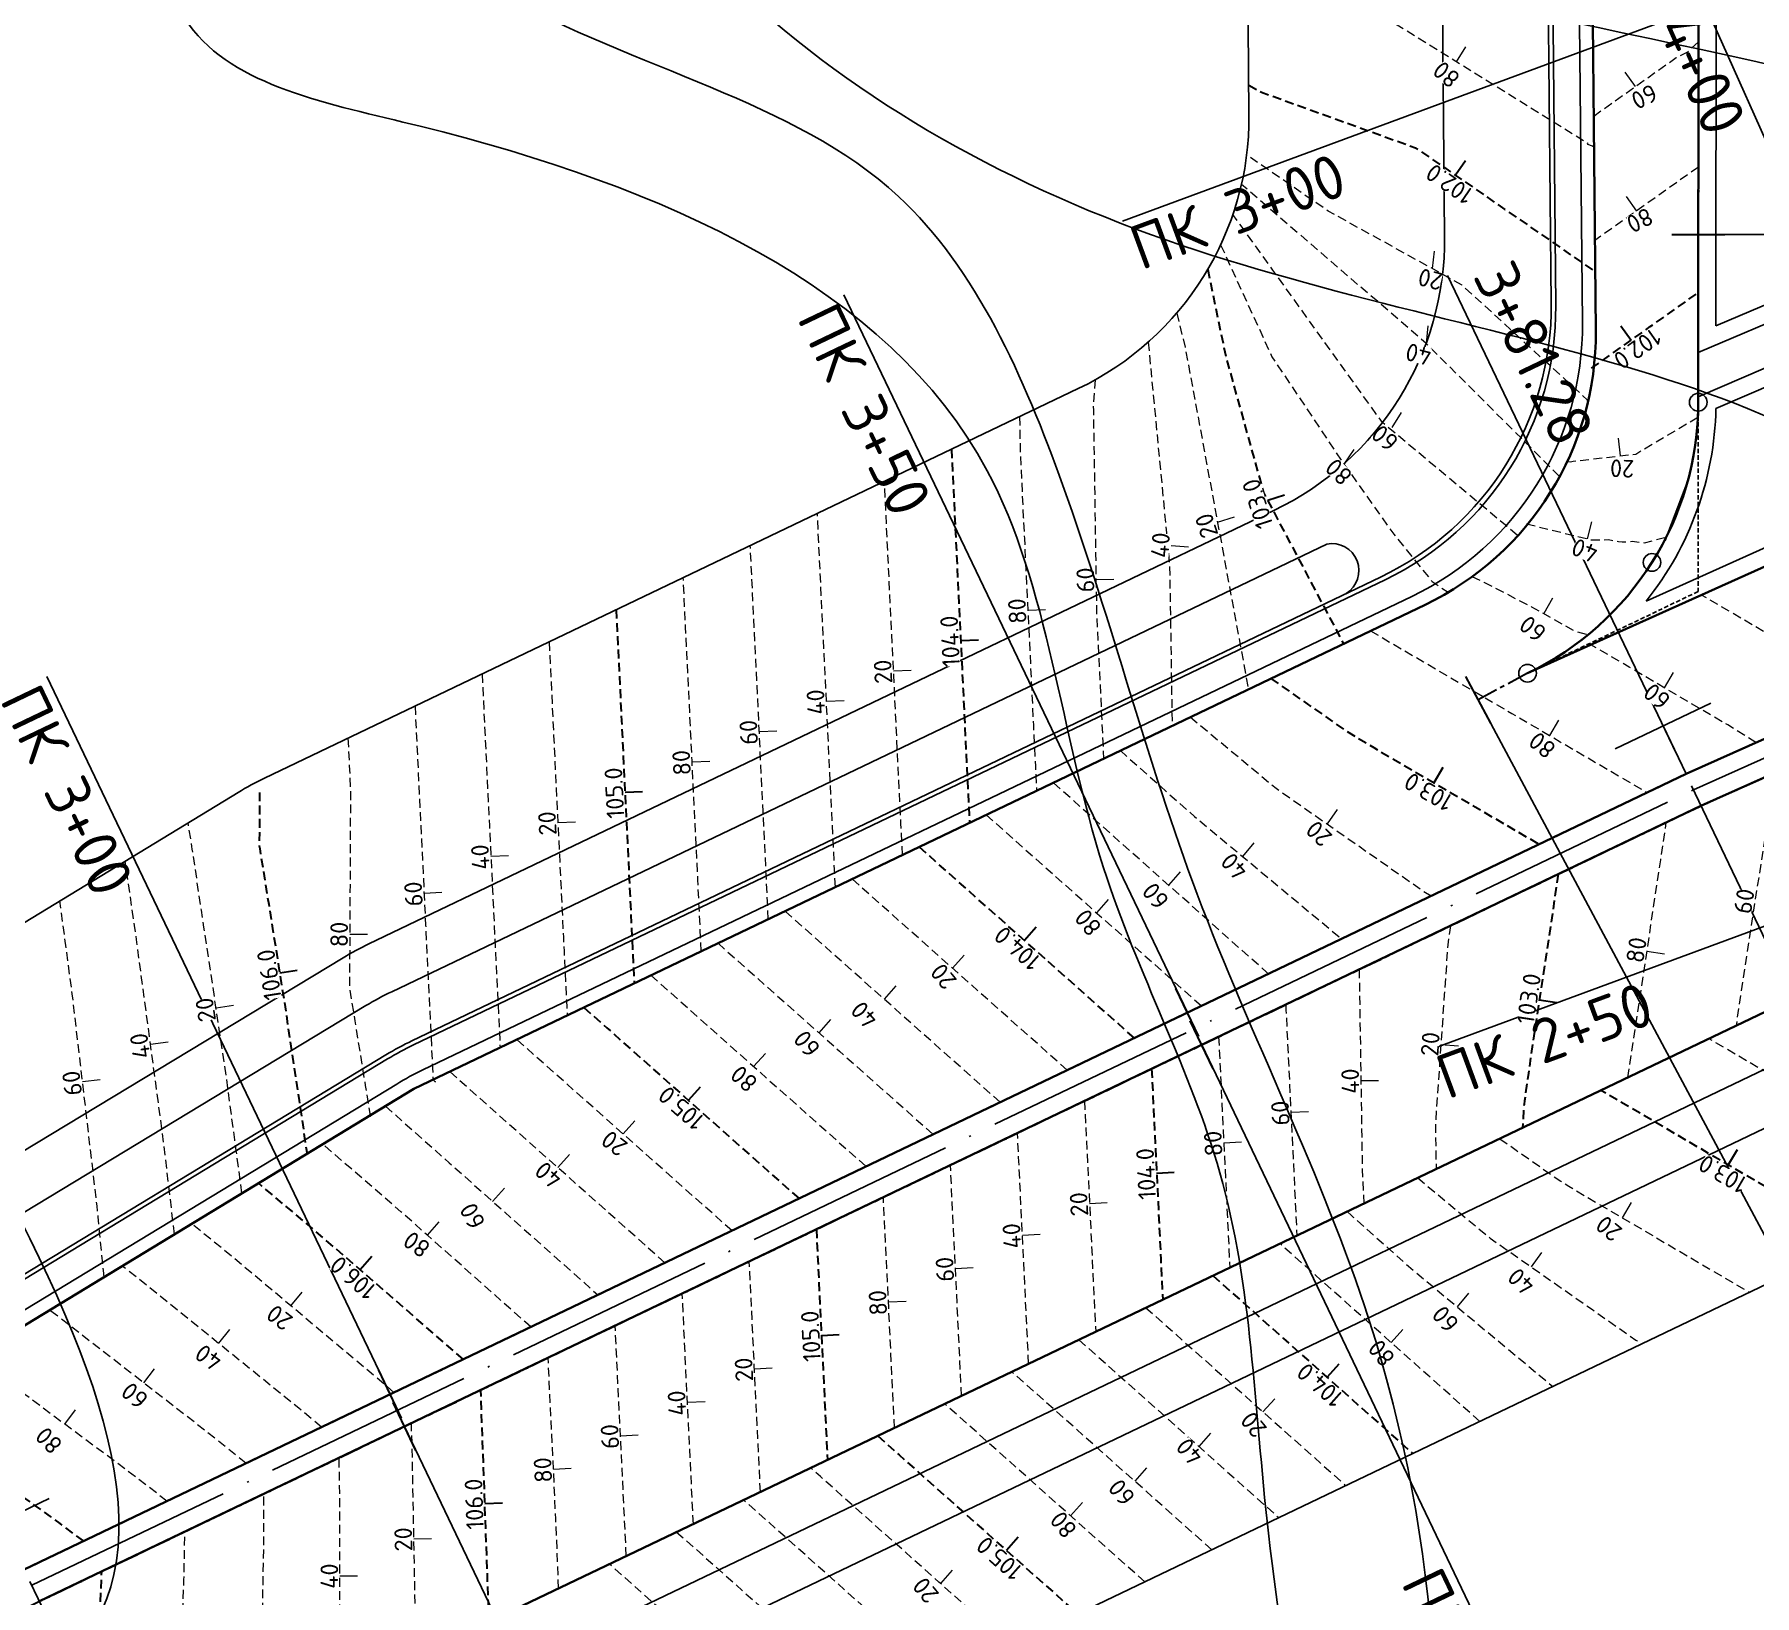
# Model space of a CAD drawing. Header units: metres. Extents: x 3746 to 7161, y 2134 to 3394.
# Drawn here: x 4113.8 to 4211.1, y 2305.4 to 2393.7 of the extents above; entities that cross this region are included whole.
import ezdxf

# ---------------------------------------------------------------- set-up
doc = ezdxf.new("R2010")
doc.units = ezdxf.units.M
for name, pattern in [('ACAD_ISO04W100', [30, 24, -3, 0, -3]), ('CENTER', [2, 1.25, -0.25, 0.25, -0.25]), ('DASHED', [0.75, 0.5, -0.25]), ('DASHED2', [0.375, 0.25, -0.125])]:
    doc.linetypes.add(name, pattern=pattern)
for name, color, linetype in [('C-ROAD-CURV', 5, 'Continuous'), ('C-ROAD-LINE', 1, 'Continuous'), ('C-ROAD-TEXT', 11, 'Continuous'), ('C-TOPO-MAJR', 9, 'Continuous'), ('C-TOPO-MAJR-N', 92, 'Continuous'), ('C-TOPO-MINR', 8, 'Continuous'), ('C-TOPO-MINR-N', 7, 'Continuous'), ('дорога', 7, 'Continuous'), ('Трасса съезд на бров.просп-C-ROAD', 7, 'Continuous'), ('Трасса съезд на бров.просп-C-ROAD-TEXT', 11, 'Continuous'), ('Трасса_Броварський проспект_1-C-ROAD-TEXT', 1, 'Continuous'), ('Трасса_Броварський проспект_2-C-ROAD-TEXT', 11, 'Continuous'), ('Трасса_естакада-C-ROAD-TEXT', 11, 'Continuous')]:
    doc.layers.add(name, color=color, linetype=linetype)
doc.layers.add('горизонталі', color=160, linetype='Continuous', lineweight=25)
doc.styles.add('СПДС', font='isocpeur.ttf')

# ---------------------------------------------------------------- blocks, each defined once
blk = doc.blocks.new('НачКонКруговой')
for points in [[(-1.5, 1.5), (1.5, 1.5)], [(0, 1.5), (0, 0)]]:
    blk.add_lwpolyline(points)
blk = doc.blocks.new('AeccTickCircle')
blk.add_circle((0, 0), 1)

msp = doc.modelspace()

# ---------------------------------------------------------------- linework, layer by layer
at = {"layer": 'C-ROAD-CURV', "color": 7, "linetype": 'CENTER', "lineweight": 30, "flags": 128}
msp.add_lwpolyline([(4207.891, 2372.924, -0.288661), (4198.23, 2357.596)], format="xyb", dxfattribs=at)
at = {"layer": 'C-ROAD-LINE', "color": 7, "linetype": 'CENTER', "lineweight": 30, "flags": 128}
for points in [[(4103.506, 2605.762), (4138.554, 2552.945), (4159.232, 2521.032), (4163.093, 2515.073), (4172.656, 2500.19), (4182.553, 2476.59), (4195.162, 2441.353), (4205.226, 2409.713), (4207.898, 2397.016), (4207.891, 2372.924)], [(3861.778, 2190.581), (3877.125, 2197.38), (3983.856, 2244.663), (4113.179, 2306.91), (4207.199, 2351.911), (4321.341, 2402.898), (4420.202, 2448.778), (4499.902, 2483.765), (4601.194, 2525.515), (4609.818, 2529.335)], [(3862.588, 2188.753), (3877.935, 2195.552), (3984.695, 2242.847), (4114.046, 2305.108), (4208.039, 2350.095), (4322.17, 2401.077), (4421.044, 2446.964), (4500.685, 2481.925), (4601.98, 2523.676), (4610.628, 2527.507)]]:
    msp.add_lwpolyline(points, dxfattribs=at)
at = {"layer": 'C-ROAD-LINE', "color": 1, "linetype": 'CENTER', "lineweight": 30, "flags": 128}
msp.add_lwpolyline([(4198.23, 2357.596), (4195.433, 2356.1)], dxfattribs=at)
at = {"layer": 'C-ROAD-TEXT', "color": 11, "linetype": 'Continuous', "lineweight": -3}
for p, q in [((4206.659, 2353.038), (4193.708, 2380.098)), ((4207.499, 2351.223), (4220.451, 2324.163)), ((4113.504, 2306.234), (4126.515, 2279.203))]:
    msp.add_line(p, q, dxfattribs=at)
at = {"layer": 'C-TOPO-MAJR-N', "color": 7, "linetype": 'DASHED', "lineweight": 30, "flags": 128}
for points, elevation in [([(4182.456, 2390.859), (4183.174, 2390.463), (4191.9, 2387.318), (4195.12, 2385.098), (4196.953, 2383.834), (4202.059, 2380.312), (4202.059, 2380.312), (4202.059, 2380.312)], 102), ([(4180.137, 2380.429), (4181.171, 2375.458), (4181.171, 2375.458), (4181.171, 2375.458), (4181.171, 2375.458), (4181.171, 2375.458), (4181.171, 2375.458), (4183.294, 2367.815), (4187.822, 2359.262), (4187.822, 2359.262), (4187.822, 2359.262), (4187.822, 2359.262)], 103), ([(4201.858, 2374.854), (4203.477, 2376.001), (4204.839, 2376.966), (4205.176, 2377.205), (4205.473, 2377.415), (4207.893, 2379.129)], 102), ([(4165.639, 2370.263), (4166.069, 2361.359), (4166.296, 2356.654), (4166.66, 2349.133)], 104), ([(4146.67, 2361.184), (4146.972, 2354.932), (4147.249, 2349.206), (4147.595, 2342.05), (4147.691, 2340.055)], 105), ([(4183.717, 2357.298), (4188.004, 2354.308), (4188.517, 2353.999), (4189.529, 2353.391), (4195.261, 2350.042), (4198.879, 2347.929)], 103), ([(4126.492, 2350.86), (4126.492, 2350.86), (4126.477, 2347.827), (4126.502, 2347.675), (4127.009, 2344.537), (4127.232, 2343.156), (4127.57, 2341.036), (4127.88, 2339.091), (4128.111, 2337.549), (4128.54, 2334.684), (4128.727, 2333.434), (4129.178, 2330.417)], 106), ([(4175.978, 2336.967), (4164.308, 2347.333), (4163.814, 2347.771)], 104), ([(4199.97, 2346.233), (4198.277, 2334.977), (4198.062, 2333.408), (4198.035, 2333.214), (4197.943, 2331.881)], 103), ([(4144.846, 2338.693), (4146.139, 2337.544), (4157.01, 2327.889)], 105), ([(4176.963, 2335.221), (4177.481, 2324.482), (4177.594, 2322.161)], 104), ([(4216.892, 2325.508), (4208.871, 2330.205), (4202.386, 2334.003)], 103), ([(4138.019, 2318.799), (4129.34, 2326.316), (4126.433, 2328.75)], 106), ([(4157.994, 2326.143), (4158.592, 2313.772), (4158.624, 2313.101)], 105), ([(4180.439, 2323.52), (4184.43, 2319.969), (4191.736, 2313.467)], 104), ([(4116.539, 2308.519), (4115.214, 2309.503), (4114.671, 2309.894), (4112.043, 2311.786), (4111.387, 2312.251), (4110.649, 2312.776), (4110.401, 2312.935), (4110.216, 2313.066), (4109.632, 2313.474), (4109.286, 2313.717), (4108.593, 2314.197), (4106.807, 2315.434), (4106.232, 2315.819), (4105.426, 2316.358)], 107), ([(4139.46, 2303.948), (4139.438, 2305.082), (4139.01, 2317.056)], 106), ([(4161.47, 2314.46), (4162.675, 2313.387), (4172.78, 2304.395)], 105), ([(4116.769, 2293.101), (4116.831, 2293.844), (4116.876, 2294.37), (4117.072, 2297.331), (4117.159, 2298.641), (4117.16, 2298.663), (4117.394, 2302.923), (4117.484, 2304.625), (4117.568, 2306.794)], 107)]:
    msp.add_lwpolyline(points, dxfattribs=dict(at, elevation=elevation))
at = {"layer": 'C-TOPO-MINR-N', "color": 7, "linetype": 'DASHED', "lineweight": 5, "flags": 128}
for points, elevation in [([(4201.991, 2387.352), (4201.9, 2387.415), (4201.634, 2387.511), (4201.66, 2387.557), (4196.317, 2390.868), (4190.851, 2394.256), (4189.327, 2395.002), (4188.061, 2395.622), (4182.496, 2396.707), (4182.496, 2396.707), (4182.496, 2396.707)], 101.8), ([(4201.974, 2389.112), (4206.636, 2392.415), (4207.298, 2392.748), (4207.897, 2393.308)], 101.6), ([(4201.645, 2372.931), (4201.63, 2373.047), (4201.63, 2373.047), (4194.535, 2379.545), (4194.535, 2379.545), (4194.535, 2379.545), (4194.535, 2379.545), (4194.535, 2379.545), (4186.954, 2383.737), (4182.341, 2386.918)], 102.2), ([(4207.895, 2386.219), (4202.527, 2382.416), (4202.042, 2382.072)], 101.8), ([(4200.026, 2368.749), (4200.026, 2368.749), (4192.493, 2376.257), (4182.047, 2385.249), (4182.047, 2385.249), (4182.047, 2385.249)], 102.4), ([(4197.648, 2365.416), (4190.022, 2371.776), (4181.564, 2383.544)], 102.6), ([(4180.869, 2381.822), (4180.869, 2381.822), (4183.769, 2375.502), (4187.838, 2369.43), (4187.838, 2369.43), (4187.838, 2369.43), (4187.838, 2369.43), (4187.838, 2369.43), (4190.664, 2365.459), (4192.842, 2362.778), (4193.747, 2362.178), (4193.769, 2362.187)], 102.8), ([(4178.383, 2377.97), (4178.857, 2376.043), (4178.857, 2376.043), (4182.44, 2356.686), (4182.44, 2356.686)], 103.2), ([(4176.768, 2376.325), (4176.768, 2376.325), (4176.768, 2376.325), (4176.768, 2376.325), (4176.768, 2376.325), (4176.768, 2376.325), (4177.982, 2363.666), (4178.028, 2360.711), (4178.047, 2359.497), (4178.067, 2358.217), (4178.123, 2354.62)], 103.4), ([(4173.769, 2374.192), (4173.664, 2372.686), (4173.668, 2372.473), (4173.729, 2368.517), (4173.794, 2364.35), (4173.845, 2361.08), (4173.922, 2359.487), (4174.081, 2356.201), (4174.247, 2352.765)], 103.6), ([(4169.497, 2372.11), (4169.522, 2370.483), (4169.528, 2370.1), (4169.705, 2366.431), (4169.764, 2365.221), (4170.274, 2354.662), (4170.386, 2352.339), (4170.412, 2351.804), (4170.453, 2350.949)], 103.8), ([(4200.469, 2369.571), (4200.659, 2369.548), (4200.82, 2369.59), (4204.351, 2369.997), (4207.817, 2372.047)], 102.2), ([(4162.866, 2347.318), (4162.78, 2349.102), (4162.72, 2350.331), (4162.374, 2357.497), (4162.18, 2361.503), (4161.845, 2368.447)], 104.2), ([(4159.072, 2345.502), (4158.83, 2350.505), (4158.679, 2353.635), (4158.57, 2355.902), (4158.462, 2358.122), (4158.051, 2366.632)], 104.4), ([(4198.172, 2366.045), (4201.826, 2365.146), (4202.81, 2365.154), (4203.387, 2365.054), (4203.588, 2365.021), (4204.149, 2365.064), (4204.848, 2364.98), (4205.979, 2365.275)], 102.4), ([(4155.278, 2343.686), (4154.984, 2349.773), (4154.715, 2355.354), (4154.362, 2362.655), (4154.258, 2364.816)], 104.6), ([(4151.485, 2341.87), (4151.365, 2344.356), (4151.29, 2345.912), (4150.963, 2352.667), (4150.667, 2358.793), (4150.599, 2360.204), (4150.464, 2363)], 104.8), ([(4195.08, 2363.067), (4195.766, 2362.743), (4198.465, 2361.358), (4200.903, 2359.979), (4201.597, 2359.801)], 102.6), ([(4217.343, 2356.442), (4213.241, 2358.986), (4208.077, 2362.021)], 102.4), ([(4142.876, 2359.369), (4143.133, 2354.055), (4143.277, 2351.07), (4143.535, 2345.729), (4143.683, 2342.675), (4143.721, 2341.881), (4143.897, 2338.239)], 105.2), ([(4189.35, 2359.994), (4192.354, 2358.238), (4197.338, 2355.327), (4198.434, 2354.687), (4198.875, 2354.429), (4199.475, 2354.078), (4200.083, 2353.723), (4202.143, 2352.52), (4204.993, 2350.855)], 102.8), ([(4211.155, 2353.678), (4209.555, 2354.67), (4204.439, 2357.676), (4203.987, 2357.941), (4202.471, 2358.826), (4202.201, 2358.984), (4201.818, 2359.208)], 102.6), ([(4139.083, 2357.553), (4139.366, 2351.695), (4139.498, 2348.962), (4139.583, 2347.208), (4140.104, 2336.423)], 105.4), ([(4135.289, 2355.737), (4135.888, 2343.346), (4136.31, 2334.607), (4136.332, 2334.588), (4136.395, 2334.532), (4136.426, 2334.499), (4136.435, 2334.468)], 105.6), ([(4179.159, 2355.116), (4184.001, 2351.091), (4191.715, 2345.711), (4192.321, 2345.288), (4192.783, 2345.011)], 103.2), ([(4131.495, 2353.921), (4131.571, 2352.366), (4131.637, 2350.995), (4131.581, 2339.81), (4131.691, 2339.127), (4131.884, 2337.933), (4132.422, 2334.608), (4132.476, 2334.27), (4132.745, 2332.582), (4132.776, 2332.55), (4132.796, 2332.48)], 105.8), ([(4175.195, 2353.219), (4179.392, 2349.492), (4187.705, 2342.58)], 103.4), ([(4183.565, 2340.599), (4183.463, 2340.69), (4171.402, 2351.403)], 103.6), ([(4212.249, 2351.976), (4210.976, 2343.959), (4210.743, 2342.41), (4210.628, 2341.647), (4210.027, 2337.653)], 102.6), ([(4167.608, 2349.587), (4173.885, 2344.012), (4179.772, 2338.783)], 103.8), ([(4125.498, 2328.182), (4125.176, 2330.59), (4125.093, 2331.209), (4124.613, 2334.79), (4124.007, 2338.84), (4123.35, 2343.232), (4123.207, 2344.189), (4122.69, 2347.639), (4122.664, 2347.801), (4122.452, 2349.132)], 106.2), ([(4203.914, 2334.733), (4205.766, 2347.046), (4206.084, 2349.16)], 102.8), ([(4121.679, 2325.863), (4121.555, 2326.92), (4121.183, 2330.1), (4121.087, 2330.916), (4120.64, 2334.252), (4119.986, 2339.138), (4119.531, 2342.534), (4119.424, 2343.338), (4119.288, 2344.246), (4118.881, 2346.961)], 106.4), ([(4172.184, 2335.152), (4167.44, 2339.366), (4160.021, 2345.956)], 104.2), ([(4117.699, 2323.447), (4117.683, 2323.612), (4117.677, 2323.673), (4117.362, 2326.853), (4117.301, 2327.469), (4117.009, 2329.966), (4116.365, 2335.468), (4116.199, 2336.884), (4115.897, 2339.464), (4115.194, 2344.718)], 106.6), ([(4168.391, 2333.336), (4166.84, 2334.713), (4156.227, 2344.14)], 104.4), ([(4193.866, 2343.312), (4193.718, 2342.234), (4193.522, 2339.398), (4193.018, 2332.114), (4193.058, 2329.548)], 103.2), ([(4152.433, 2342.324), (4159.31, 2336.216), (4164.597, 2331.52)], 104.6), ([(4188.706, 2340.842), (4188.882, 2329.527), (4188.975, 2327.597)], 103.4), ([(4148.64, 2340.508), (4151.78, 2337.719), (4160.803, 2329.704)], 104.8), ([(4184.56, 2338.858), (4184.565, 2338.547), (4185.181, 2325.785)], 103.6), ([(4153.216, 2326.073), (4150.456, 2328.524), (4141.052, 2336.877)], 105.2), ([(4180.756, 2337.037), (4181.012, 2331.744), (4181.387, 2323.973)], 103.8), ([(4222.724, 2328.179), (4220.011, 2330.085), (4217.819, 2331.43), (4216.61, 2332.173), (4216.335, 2332.334), (4216.101, 2332.47), (4215.3, 2332.94), (4214.592, 2333.354), (4208.499, 2336.923)], 102.8), ([(4149.422, 2324.257), (4142.712, 2330.217), (4137.258, 2335.061)], 105.4), ([(4133.616, 2333.111), (4137.227, 2329.904), (4145.628, 2322.441)], 105.6), ([(4173.169, 2333.406), (4173.499, 2326.57), (4173.8, 2320.349)], 104.2), ([(4141.835, 2320.626), (4141.544, 2320.884), (4141.394, 2321.017), (4137.466, 2324.506), (4136.006, 2325.797), (4134.491, 2327.136), (4130.075, 2330.961)], 105.8), ([(4170.006, 2318.537), (4169.441, 2330.235), (4169.375, 2331.59)], 104.4), ([(4196.666, 2331.271), (4197.588, 2330.626), (4197.809, 2330.472), (4200.116, 2328.859), (4200.565, 2328.588), (4201.641, 2327.94), (4210.785, 2322.585)], 103.2), ([(4166.212, 2316.725), (4165.824, 2324.747), (4165.581, 2329.774)], 104.6), ([(4192.022, 2329.053), (4196.108, 2325.649), (4199.704, 2323.136), (4201.898, 2321.602), (4204.366, 2319.877), (4204.426, 2319.835), (4204.698, 2319.672)], 103.4), ([(4162.418, 2314.913), (4162.208, 2319.26), (4161.788, 2327.958)], 104.8), ([(4188.027, 2327.144), (4188.274, 2326.924), (4188.373, 2326.836), (4191.496, 2324.057), (4199.657, 2317.259)], 103.6), ([(4134.092, 2316.92), (4133.657, 2317.296), (4131.82, 2318.835), (4124.406, 2325.044), (4122.656, 2326.457)], 106.2), ([(4195.527, 2315.282), (4192.584, 2317.9), (4184.233, 2325.332)], 103.8), ([(4129.995, 2314.959), (4128.723, 2316.024), (4123.582, 2320.176), (4119.687, 2323.322), (4118.724, 2324.069)], 106.4), ([(4154.83, 2311.289), (4154.403, 2320.143), (4154.2, 2324.327)], 105.2), ([(4151.036, 2309.477), (4150.6, 2318.504), (4150.407, 2322.511)], 105.4), ([(4125.722, 2312.914), (4124.004, 2314.302), (4117.385, 2319.439), (4115.184, 2321.148), (4114.612, 2321.573)], 106.6), ([(4176.645, 2321.708), (4181.93, 2317.006), (4187.944, 2311.653)], 104.2), ([(4147.243, 2307.665), (4147.122, 2310.161), (4146.613, 2320.695)], 105.6), ([(4172.851, 2319.896), (4179.531, 2313.952), (4184.153, 2309.838)], 104.4), ([(4121.248, 2310.772), (4119.501, 2312.128), (4113.103, 2316.884), (4110.897, 2318.524), (4110.299, 2318.954)], 106.8), ([(4143.406, 2305.832), (4143.308, 2308.579), (4143.253, 2309.774), (4143.125, 2312.546), (4142.819, 2318.88)], 105.8), ([(4180.362, 2308.024), (4171.275, 2316.111), (4169.057, 2318.084)], 104.6), ([(4176.571, 2306.209), (4175.585, 2307.087), (4165.263, 2316.272)], 104.8), ([(4135.353, 2301.986), (4135.353, 2302.036), (4135.342, 2302.568), (4135.121, 2314.102), (4135.082, 2315.176)], 106.2), ([(4131.051, 2299.931), (4131.035, 2311.056), (4130.994, 2313.22)], 106.4), ([(4168.989, 2302.58), (4164.93, 2306.192), (4159.016, 2311.455), (4158.221, 2312.163), (4157.676, 2312.648)], 105.2), ([(4126.543, 2297.778), (4126.734, 2308.462), (4126.73, 2311.179)], 106.6), ([(4165.198, 2300.766), (4162.531, 2303.139), (4153.882, 2310.836)], 105.4), ([(4121.796, 2295.511), (4121.801, 2295.605), (4121.815, 2295.958), (4122.217, 2306.318), (4122.266, 2309.042)], 106.8), ([(4150.088, 2309.024), (4154.275, 2305.298), (4161.407, 2298.951)], 105.6), ([(4157.616, 2297.137), (4152.235, 2301.925), (4146.294, 2307.212)], 105.8)]:
    msp.add_lwpolyline(points, dxfattribs=dict(at, elevation=elevation))
at = {"layer": 'C-TOPO-MINR-N', "color": 1, "linetype": 'DASHED', "lineweight": 5, "elevation": 102.8, "flags": 128}
msp.add_lwpolyline([(4195.737, 2356.262), (4195.186, 2356.562)], dxfattribs=at)
at = {"layer": 'дорога', "lineweight": 35, "ltscale": 0.5}
msp.add_lwpolyline([(4198.23, 2357.596), (4198.23, 2357.596, 0.288661), (4207.891, 2372.924), (4207.898, 2397.016), (4205.226, 2409.713), (4195.162, 2441.353), (4182.553, 2476.59), (4172.656, 2500.19), (4163.093, 2515.073), (4138.554, 2552.945), (4103.506, 2605.762)], format="xyb", dxfattribs=at)
at = {"layer": 'дорога', "lineweight": 35}
msp.add_lwpolyline([(4098.507, 2602.444), (4133.537, 2549.655), (4158.052, 2511.82), (4167.325, 2497.387), (4176.958, 2474.418), (4189.477, 2439.432), (4199.417, 2408.182), (4201.904, 2396.363), (4202.092, 2376.967, -0.291364), (4192.432, 2361.469), (4135.224, 2334.088)], format="xyb", dxfattribs=at)
at = {"layer": 'дорога'}
for points in [[(3978.512, 2256.24), (4107.105, 2317.986, 0.024423), (4108.564, 2318.776), (4134.256, 2334.363, -0.024736), (4135.735, 2335.163), (4191.677, 2361.939, 0.291364), (4201.337, 2377.437), (4201.155, 2396.282), (4198.691, 2407.991), (4188.766, 2439.192), (4176.259, 2474.146), (4166.659, 2497.037), (4157.421, 2511.414), (4132.909, 2549.243), (4097.882, 2602.03)], [(4096.632, 2601.2), (4131.655, 2548.421), (4156.161, 2510.601), (4165.326, 2496.336), (4174.86, 2473.603), (4187.345, 2438.712), (4197.238, 2407.608), (4199.656, 2396.118), (4199.828, 2378.378, -0.291365), (4190.168, 2362.879), (4135.209, 2336.575, 0.024591), (4133.739, 2335.78), (4107.709, 2320.008, -0.02431), (4106.256, 2319.222), (3977.863, 2257.593)], [(4091.424, 2597.744), (4126.428, 2544.994), (4150.909, 2507.212), (4159.773, 2493.416), (4169.031, 2471.34), (4181.423, 2436.711), (4191.187, 2406.013), (4193.413, 2395.438), (4193.54, 2382.297, -0.291365), (4183.88, 2366.799), (4132.679, 2342.293, 0.024301), (4131.226, 2341.508), (4104.278, 2325.223, -0.027527), (4102.626, 2324.345), (3868.822, 2216.123), (3853.475, 2209.325)], [(3849.02, 2219.382), (3864.366, 2226.181), (4096.327, 2333.372, 0.028386), (4098.029, 2334.279), (4125.283, 2350.854, -0.025003), (4126.777, 2351.663), (4172.813, 2373.697, 0.291364), (4182.472, 2389.195), (4182.424, 2394.24), (4180.537, 2403.206), (4171, 2433.19), (4158.774, 2467.357), (4150, 2488.277), (4141.666, 2501.248), (4117.23, 2538.962), (4082.259, 2591.662)], [(3854.69, 2206.582), (3870.037, 2213.38), (4104.323, 2321.872, 0.027559), (4105.977, 2322.751), (4132.511, 2338.797, -0.024374), (4133.969, 2339.584), (4186.871, 2364.905)]]:
    msp.add_lwpolyline(points, format="xyb", dxfattribs=at)
at = {"layer": 'дорога', "ltscale": 0.5}
msp.add_lwpolyline([(3977.755, 2257.818), (4106.114, 2319.428, 0.02432), (4107.567, 2320.214), (4133.647, 2336.017, -0.024595), (4135.118, 2336.812), (4189.916, 2363.04, 0.291365), (4199.576, 2378.538), (4199.407, 2396.091), (4196.996, 2407.544), (4187.108, 2438.632), (4174.627, 2473.513), (4165.104, 2496.219), (4155.951, 2510.465), (4131.446, 2548.284), (4096.424, 2601.062)], format="xyb", dxfattribs=at)
at = {"layer": 'дорога', "lineweight": 35}
for points in [[(4113.179, 2306.91), (4207.199, 2351.911), (4321.341, 2402.898), (4420.202, 2448.778)], [(4114.046, 2305.108), (4208.039, 2350.095), (4322.17, 2401.077), (4421.044, 2446.964)]]:
    msp.add_lwpolyline(points, dxfattribs=at)
at = {"layer": 'дорога', "linetype": 'ACAD_ISO04W100', "ltscale": 0.5}
msp.add_lwpolyline([(4113.612, 2306.009), (4207.619, 2351.003), (4321.755, 2401.988), (4420.623, 2447.871)], dxfattribs=at)
at = {"layer": 'дорога'}
for points in [[(4120.546, 2291.589), (4214.337, 2336.48), (4328.386, 2387.426), (4427.358, 2433.358)], [(4121.841, 2288.883), (4215.596, 2333.757), (4329.63, 2384.696), (4428.621, 2430.637)], [(4125.295, 2281.667), (4218.955, 2326.495), (4332.945, 2377.415), (4431.989, 2423.38)], [(4235.29, 2388.448), (4208.892, 2377.255)], [(4237.212, 2388.177), (4207.892, 2375.745)], [(4239.325, 2386.763), (4207.891, 2373.235)], [(4239.257, 2385.645), (4208.887, 2372.575)]]:
    msp.add_lwpolyline(points, dxfattribs=at)
at = {"layer": 'дорога', "color": 7, "ltscale": 0.5}
msp.add_lwpolyline([(4208.892, 2377.255), (4208.898, 2397.12), (4206.546, 2408.299)], dxfattribs=at)
at = {"layer": 'дорога', "color": 244, "true_color": 0x991b1e}
msp.add_lwpolyline([(4206.018, 2365.108), (4207.297, 2368.477), (4207.671, 2370.208), (4207.838, 2371.593), (4207.891, 2374.323), (4207.892, 2378.83), (4207.895, 2388.23)], dxfattribs=at)
at = {"layer": 'дорога', "color": 7, "lineweight": 35}
for points in [[(4198.23, 2357.596), (4260.432, 2385.547)], [(4119.251, 2294.295), (4217.672, 2341.304), (4285.467, 2371.588)]]:
    msp.add_lwpolyline(points, dxfattribs=at)
at = {"layer": 'дорога', "color": 7, "ltscale": 0.5}
msp.add_lwpolyline([(4204.942, 2361.679, 0.16534), (4208.887, 2372.575, 0.16534)], format="xyb", dxfattribs=at)
at = {"layer": 'дорога', "color": 7, "lineweight": 35}
msp.add_lwpolyline([(4135.224, 2334.088), (4108.992, 2318.16, -0.024491), (4107.528, 2317.367), (3978.837, 2255.564)], format="xyb", dxfattribs=at)
at = {"layer": 'дорога'}
msp.add_arc((4187.162, 2363.406), 1.527, 301.56209, 100.98165, dxfattribs=at)
at = {"layer": 'Трасса съезд на бров.просп-C-ROAD', "color": 254, "linetype": 'DASHED2', "lineweight": -3}
for p, q in [((4207.891, 2372.924), (4207.887, 2362.218)), ((4207.887, 2362.218), (4198.23, 2357.596))]:
    msp.add_line(p, q, dxfattribs=at)
at = {"layer": 'Трасса съезд на бров.просп-C-ROAD-TEXT', "color": 1, "linetype": 'Continuous', "lineweight": 30}
for p, q in [((4206.394, 2382.415), (4209.394, 2382.414)), ((4194.725, 2357.422), (4196.14, 2354.777))]:
    msp.add_line(p, q, dxfattribs=at)
at = {"layer": 'Трасса съезд на бров.просп-C-ROAD-TEXT', "color": 1, "linetype": 'Continuous', "lineweight": -3}
for p, q in [((4207.894, 2382.414), (4252.894, 2382.4)), ((4195.433, 2356.1), (4216.653, 2316.417))]:
    msp.add_line(p, q, dxfattribs=at)
at = {"layer": 'Трасса_Броварський проспект_1-C-ROAD-TEXT', "color": 1, "linetype": 'Continuous', "lineweight": -3}
for p, q in [((4224.292, 2359.546), (4205.939, 2400.633)), ((4178.985, 2338.407), (4159.558, 2378.997)), ((4133.885, 2316.821), (4114.457, 2357.411))]:
    msp.add_line(p, q, dxfattribs=at)
at = {"layer": 'Трасса_Броварський проспект_1-C-ROAD-TEXT', "color": 1, "linetype": 'Continuous', "lineweight": 30}
for p, q in [((4179.633, 2337.054), (4178.338, 2339.76)), ((4134.532, 2315.468), (4133.237, 2318.174))]:
    msp.add_line(p, q, dxfattribs=at)
at = {"layer": 'Трасса_Броварський проспект_2-C-ROAD-TEXT', "color": 1, "linetype": 'Continuous', "lineweight": 30}
for p, q in [((4180.443, 2335.224), (4179.148, 2337.93)), ((4135.343, 2313.638), (4134.048, 2316.344))]:
    msp.add_line(p, q, dxfattribs=at)
at = {"layer": 'Трасса_Броварський проспект_2-C-ROAD-TEXT', "color": 1, "linetype": 'Continuous', "lineweight": -3}
for p, q in [((4179.796, 2336.577), (4199.223, 2295.987)), ((4134.695, 2314.991), (4154.123, 2274.401))]:
    msp.add_line(p, q, dxfattribs=at)
at = {"layer": 'Трасса_естакада-C-ROAD-TEXT', "color": 1, "linetype": 'Continuous', "lineweight": -3}
for p, q in [((4217.529, 2398.773), (4175.318, 2383.176)), ((4234.859, 2351.873), (4192.648, 2336.276))]:
    msp.add_line(p, q, dxfattribs=at)

# ---------------------------------------------------------------- block references
at = {"layer": 'C-ROAD-TEXT', "color": 11, "linetype": 'Continuous', "lineweight": -3, "xscale": 2, "yscale": 2, "zscale": 2}
for p, rotation in [((4207.199, 2351.911), 25.57697369103298), ((4113.179, 2306.91), 25.70315908551419)]:
    msp.add_blockref('НачКонКруговой', p, dxfattribs=dict(at, rotation=rotation))
at = {"layer": 'Трасса съезд на бров.просп-C-ROAD-TEXT', "color": 2, "linetype": 'Continuous', "lineweight": -3}
for p, xscale, yscale, zscale, rotation in [((4207.891, 2372.924), 0.5000000000000001, 0.5000000000000001, 0.5000000000000001, 269.9824149804543), ((4205.273, 2363.866), 0.5, 0.5, 0.5, 237.7796936691943), ((4198.23, 2357.596), 0.5000000000000001, 0.5000000000000001, 0.5000000000000001, 205.5769723579347)]:
    msp.add_blockref('AeccTickCircle', p, dxfattribs=dict(at, xscale=xscale, yscale=yscale, zscale=zscale, rotation=rotation))

# ---------------------------------------------------------------- texts
at = {"layer": 'C-ROAD-TEXT', "color": 11, "linetype": 'Continuous', "lineweight": -3, "insert": (4195.105, 2380.074), "char_height": 2.5, "attachment_point": 7, "rotation": 295.57695, "style": 'СПДС'}
msp.add_mtext('3+81.28', dxfattribs=at)
at = {"layer": 'Трасса_Броварський проспект_1-C-ROAD-TEXT', "color": 1, "linetype": 'Continuous', "lineweight": -3, "char_height": 2.5, "attachment_point": 1, "style": 'СПДС'}
for s, insert, rotation in [('ПК{\\fISOCPEUR|b0|i0|c204|p34; }4+00', (4205.482, 2400.429), 294.07025), ('ПК{\\fISOCPEUR|b0|i0|c204|p34; }3+50', (4159.107, 2378.781), 295.57695), ('ПК{\\fISOCPEUR|b0|i0|c204|p34; }3+00', (4114.006, 2357.195), 295.57695)]:
    msp.add_mtext(s, dxfattribs=dict(at, insert=insert, rotation=rotation))
at = {"layer": 'Трасса_Броварський проспект_2-C-ROAD-TEXT', "color": 1, "linetype": 'Continuous', "lineweight": -3, "insert": (4198.772, 2295.771), "char_height": 2.5, "attachment_point": 3, "rotation": 295.57697, "style": 'СПДС'}
msp.add_mtext('ПК{\\fISOCPEUR|b0|i0|c204|p34; }3+50', dxfattribs=at)
at = {"layer": 'Трасса_естакада-C-ROAD-TEXT', "color": 1, "linetype": 'Continuous', "lineweight": -3, "char_height": 2.5, "attachment_point": 1, "rotation": 20.27967, "style": 'СПДС'}
for s, insert in [('ПК{\\fISOCPEUR|b0|i0|c204|p34; }3+00', (4175.491, 2382.707)), ('ПК{\\fISOCPEUR|b0|i0|c204|p34; }2+50', (4192.821, 2335.807))]:
    msp.add_mtext(s, dxfattribs=dict(at, insert=insert))

# ---------------------------------------------------------------- next in the draw order: texts
at = {"layer": 'C-TOPO-MAJR', "color": 7, "linetype": 'Continuous', "lineweight": -3, "char_height": 1, "attachment_point": 5, "style": 'СПДС', "bg_fill": 3, "box_fill_scale": 1, "bg_fill_color": 256, "bg_fill_true_color": 13158600, "bg_fill_transparency": 0}
for s, insert, width, rotation in [('102.0', (4193.82, 2385.266, 102), 2.727, 145.40825), ('102.0', (4204.441, 2375.949, 102), 2.727, 215.3171), ('103.0', (4182.963, 2367.178, 103), 2.727, 107.7718), ('104.0', (4165.563, 2359.399, 104), 2.828, 92.76615), ('105.0', (4146.57, 2350.821, 105), 2.727, 92.76615), ('103.0', (4192.627, 2350.886, 103), 2.727, 149.70638), ('104.0', (4169.372, 2342.032, 104), 2.828, 138.38781), ('106.0', (4127.042, 2340.54, 106), 2.727, 99.05756), ('103.0', (4198.304, 2339.191, 103), 2.727, 81.44757), ('105.0', (4150.356, 2332.996, 105), 2.727, 138.38781), ('104.0', (4176.649, 2329.279, 104), 2.828, 92.76613), ('103.0', (4209.284, 2329.268, 103), 2.727, 149.64503), ('106.0', (4131.789, 2323.401, 106), 2.727, 139.10579), ('105.0', (4157.685, 2320.098, 105), 2.727, 92.76613), ('104.0', (4186.492, 2317.33, 104), 2.828, 138.33414), ('106.0', (4138.64, 2310.601, 106), 2.727, 92.04816), ('105.0', (4168.352, 2307.532, 105), 2.727, 138.33414)]:
    msp.add_mtext(s, dxfattribs=dict(at, insert=insert, width=width, rotation=rotation))
at = {"layer": 'C-TOPO-MINR', "color": 7, "linetype": 'Continuous', "lineweight": -3, "char_height": 1, "attachment_point": 5, "style": 'СПДС', "bg_fill": 3, "box_fill_scale": 1, "bg_fill_color": 256, "bg_fill_true_color": 13158600, "bg_fill_transparency": 0}
for s, insert, width, rotation in [('80', (4193.64, 2391.459, 101.8), 1.212, 139.21317), ('60', (4204.836, 2390.2, 101.6), 1.212, 206.3171), ('80', (4204.585, 2383.219, 101.8), 1.212, 206.3171), ('20', (4192.738, 2379.877, 102.2), 1.212, 165.36503), ('40', (4192.063, 2375.638, 102.4), 1.313, 165.36503), ('60', (4190.15, 2370.904, 102.6), 1.212, 138.77883), ('80', (4187.553, 2368.988, 102.8), 1.212, 136.28644), ('20', (4203.583, 2369.174, 102.2), 1.212, 177.56333), ('20', (4180.068, 2365.935, 103.2), 1.212, 107.7718), ('40', (4177.462, 2364.842, 103.4), 1.313, 86.04692), ('40', (4201.467, 2364.538, 102.4), 1.313, 157.1805), ('60', (4173.217, 2362.875, 103.6), 1.212, 90.89199), ('80', (4169.361, 2361.114, 103.8), 1.212, 92.76615), ('60', (4198.517, 2360.112, 102.6), 1.212, 141.50092), ('20', (4161.764, 2357.683, 104.2), 1.212, 92.76615), ('40', (4157.966, 2355.968, 104.4), 1.313, 92.76615), ('60', (4205.542, 2356.289, 102.6), 1.212, 140.55516), ('60', (4154.167, 2354.252, 104.6), 1.212, 92.76615), ('80', (4199.063, 2353.526, 102.8), 1.212, 140.70638), ('80', (4150.369, 2352.536, 104.8), 1.212, 92.76615), ('20', (4142.772, 2349.105, 105.2), 1.212, 92.76615), ('20', (4186.428, 2348.523, 103.2), 1.212, 136.10705), ('40', (4138.982, 2347.2, 105.4), 1.313, 92.76615), ('40', (4181.631, 2346.679, 103.4), 1.313, 131.26198), ('60', (4135.202, 2345.113, 105.6), 1.212, 92.76615), ('60', (4177.175, 2345.002, 103.6), 1.212, 129.38781), ('60', (4210.487, 2344.707, 102.6), 1.212, 80.97673), ('80', (4173.366, 2343.491, 103.8), 1.212, 129.38781), ('80', (4130.996, 2342.824, 105.8), 1.212, 89.71421), ('80', (4204.392, 2341.945, 102.8), 1.212, 81.44757), ('20', (4165.184, 2340.447, 104.2), 1.212, 129.38781), ('20', (4123.442, 2338.56, 106.2), 1.212, 98.51186), ('40', (4160.703, 2338.277, 104.4), 1.313, 131.68152), ('40', (4119.731, 2336.521, 106.4), 1.313, 97.62778), ('60', (4157.451, 2336.643, 104.6), 1.212, 128.93051), ('20', (4192.729, 2336.623, 103.2), 1.212, 86.04689), ('60', (4115.885, 2334.408, 106.6), 1.212, 96.67664), ('80', (4153.899, 2334.656, 104.8), 1.212, 138.38781), ('40', (4188.204, 2334.526, 103.4), 1.313, 90.89196), ('60', (4184.246, 2332.716, 103.6), 1.212, 92.76613), ('20', (4146.562, 2331.002, 105.2), 1.212, 142.62183), ('80', (4180.447, 2330.997, 103.8), 1.212, 92.76613), ('40', (4142.828, 2329.22, 105.4), 1.313, 137.92231), ('20', (4172.851, 2327.561, 104.2), 1.212, 92.76613), ('60', (4138.531, 2326.897, 105.6), 1.212, 118.13236), ('80', (4135.384, 2325.285, 105.8), 1.212, 144.18251), ('40', (4169.055, 2325.773, 104.4), 1.313, 92.76613), ('20', (4202.824, 2326.187, 103.2), 1.212, 140.64503), ('60', (4165.265, 2323.882, 104.6), 1.212, 92.76613), ('40', (4197.866, 2323.198, 103.4), 1.313, 136.04906), ('80', (4161.475, 2321.99, 104.8), 1.212, 92.76613), ('20', (4127.62, 2321.15, 106.2), 1.212, 142.48883), ('60', (4193.576, 2321.071, 103.6), 1.212, 131.20718), ('40', (4123.603, 2318.892, 106.4), 1.313, 143.59098), ('80', (4189.969, 2319.141, 103.8), 1.212, 129.33414), ('20', (4153.895, 2318.207, 105.2), 1.212, 92.76613), ('60', (4119.418, 2316.743, 106.6), 1.212, 139.19514), ('40', (4150.105, 2316.315, 105.4), 1.313, 92.76613), ('20', (4182.729, 2315.098, 104.2), 1.212, 129.33414), ('80', (4114.572, 2314.2, 106.8), 1.212, 134.51695), ('60', (4146.315, 2314.424, 105.6), 1.212, 92.76613), ('40', (4179.103, 2313.571, 104.4), 1.313, 129.33414), ('80', (4142.525, 2312.532, 105.8), 1.212, 92.76613), ('60', (4175.259, 2311.264, 104.6), 1.212, 129.33414), ('80', (4171.972, 2309.434, 104.8), 1.212, 129.33414), ('20', (4134.626, 2308.607, 106.2), 1.212, 91.10044), ('40', (4130.442, 2306.529, 106.4), 1.313, 90.07846), ('20', (4164.176, 2305.724, 105.2), 1.212, 129.33414)]:
    msp.add_mtext(s, dxfattribs=dict(at, insert=insert, width=width, rotation=rotation))

# ---------------------------------------------------------------- next in the draw order: linework, layer by layer
at = {"layer": 'C-TOPO-MAJR', "color": 7, "linetype": 'Continuous', "lineweight": 30}
for p, q in [((4194.728, 2386.583, 102), (4194.161, 2385.76, 102)), ((4203.516, 2377.254, 102), (4204.095, 2376.438, 102)), ((4184.487, 2367.666, 103), (4183.535, 2367.361, 103)), ((4167.161, 2359.476, 104), (4166.162, 2359.428, 104)), ((4193.434, 2352.268, 103), (4192.93, 2351.404, 103)), ((4148.168, 2350.898, 105), (4147.169, 2350.85, 105)), ((4170.435, 2343.229, 104), (4169.77, 2342.481, 104)), ((4128.622, 2340.792, 106), (4127.634, 2340.634, 106)), ((4199.887, 2338.953, 103), (4198.898, 2339.102, 103)), ((4151.419, 2334.192, 105), (4150.755, 2333.444, 105)), ((4210.092, 2330.649, 103), (4209.587, 2329.786, 103)), ((4178.247, 2329.356, 104), (4177.248, 2329.308, 104)), ((4132.837, 2324.61, 106), (4132.182, 2323.854, 106)), ((4159.284, 2320.176, 105), (4158.285, 2320.127, 105)), ((4187.556, 2318.526, 104), (4186.891, 2317.778, 104)), ((4140.239, 2310.658, 106), (4139.24, 2310.622, 106)), ((4169.416, 2308.727, 105), (4168.751, 2307.98, 105))]:
    msp.add_line(p, q, dxfattribs=at)
at = {"layer": 'C-TOPO-MINR', "color": 7, "linetype": 'Continuous', "lineweight": 5}
for p, q in [((4194.722, 2393.033, 101.8), (4194.195, 2392.183, 101.8)), ((4203.743, 2391.591, 101.6), (4204.321, 2390.775, 101.6)), ((4203.813, 2384.553, 101.8), (4204.391, 2383.737, 101.8)), ((4192.942, 2381.476, 102.2), (4192.844, 2380.481, 102.2)), ((4192.591, 2377.252, 102.4), (4192.493, 2376.257, 102.4)), ((4191.088, 2372.347, 102.6), (4190.555, 2371.501, 102.6)), ((4203.359, 2370.889, 102.2), (4203.474, 2369.896, 102.2)), ((4188.407, 2370.252, 102.8), (4187.838, 2369.43, 102.8)), ((4181.63, 2366.433, 103.2), (4180.678, 2366.128, 103.2)), ((4201.85, 2366.17, 102.4), (4201.611, 2365.199, 102.4)), ((4179.058, 2364.732, 103.4), (4178.06, 2364.801, 103.4)), ((4174.817, 2362.9, 103.6), (4173.817, 2362.885, 103.6)), ((4170.96, 2361.191, 103.8), (4169.961, 2361.143, 103.8)), ((4199.641, 2361.841, 102.6), (4199.149, 2360.971, 102.6)), ((4163.362, 2357.76, 104.2), (4162.364, 2357.712, 104.2)), ((4206.47, 2357.643, 102.6), (4205.963, 2356.781, 102.6)), ((4159.564, 2356.045, 104.4), (4158.565, 2355.997, 104.4)), ((4155.765, 2354.329, 104.6), (4154.767, 2354.281, 104.6)), ((4199.986, 2354.938, 102.8), (4199.482, 2354.075, 102.8)), ((4151.967, 2352.614, 104.8), (4150.968, 2352.565, 104.8)), ((4187.461, 2349.897, 103.2), (4186.889, 2349.077, 103.2)), ((4144.37, 2349.183, 105.2), (4143.371, 2349.134, 105.2)), ((4182.746, 2348.003, 103.4), (4182.107, 2347.234, 103.4)), ((4140.58, 2347.278, 105.4), (4139.582, 2347.229, 105.4)), ((4178.578, 2346.366, 103.6), (4177.914, 2345.619, 103.6)), ((4136.8, 2345.191, 105.6), (4135.801, 2345.142, 105.6)), ((4174.506, 2344.798, 103.8), (4173.842, 2344.05, 103.8)), ((4132.596, 2342.816, 105.8), (4131.596, 2342.821, 105.8)), ((4166.363, 2341.66, 104.2), (4165.699, 2340.912, 104.2)), ((4205.975, 2341.707, 102.8), (4204.986, 2341.856, 102.8)), ((4162.494, 2339.91, 104.4), (4161.83, 2339.163, 104.4)), ((4125.025, 2338.796, 106.2), (4124.036, 2338.648, 106.2)), ((4158.803, 2338.004, 104.6), (4158.139, 2337.257, 104.6)), ((4121.317, 2336.733, 106.4), (4120.326, 2336.6, 106.4)), ((4155.111, 2336.098, 104.8), (4154.447, 2335.35, 104.8)), ((4194.325, 2336.513, 103.2), (4193.327, 2336.582, 103.2)), ((4117.474, 2334.594, 106.6), (4116.481, 2334.478, 106.6)), ((4189.804, 2334.551, 103.4), (4188.804, 2334.536, 103.4)), ((4147.727, 2332.286, 105.2), (4147.063, 2331.538, 105.2)), ((4185.844, 2332.793, 103.6), (4184.845, 2332.745, 103.6)), ((4182.045, 2331.075, 103.8), (4181.047, 2331.026, 103.8)), ((4144.035, 2330.379, 105.4), (4143.371, 2329.632, 105.4)), ((4140.343, 2328.473, 105.6), (4139.679, 2327.726, 105.6)), ((4174.449, 2327.638, 104.2), (4173.45, 2327.59, 104.2)), ((4204.096, 2327.661, 103.2), (4203.59, 2326.798, 103.2)), ((4136.645, 2326.566, 105.8), (4135.983, 2325.817, 105.8)), ((4170.654, 2325.851, 104.4), (4169.655, 2325.802, 104.4)), ((4199.015, 2324.837, 103.4), (4198.442, 2324.018, 103.4)), ((4166.864, 2323.959, 104.6), (4165.865, 2323.911, 104.6)), ((4128.892, 2322.591, 106.2), (4128.25, 2321.824, 106.2)), ((4194.897, 2322.526, 103.6), (4194.257, 2321.757, 103.6)), ((4163.074, 2322.067, 104.8), (4162.075, 2322.019, 104.8)), ((4124.802, 2320.476, 106.4), (4124.174, 2319.698, 106.4)), ((4191.184, 2320.485, 103.8), (4190.519, 2319.738, 103.8)), ((4120.537, 2318.259, 106.6), (4119.924, 2317.469, 106.6)), ((4155.493, 2318.284, 105.2), (4154.495, 2318.236, 105.2)), ((4151.703, 2316.392, 105.4), (4150.705, 2316.344, 105.4)), ((4183.928, 2316.566, 104.2), (4183.263, 2315.819, 104.2)), ((4116.06, 2315.932, 106.8), (4115.464, 2315.129, 106.8)), ((4147.913, 2314.501, 105.6), (4146.915, 2314.453, 105.6)), ((4180.3, 2314.606, 104.4), (4179.635, 2313.859, 104.4)), ((4144.123, 2312.609, 105.8), (4143.125, 2312.561, 105.8)), ((4176.672, 2312.647, 104.6), (4176.007, 2311.899, 104.6)), ((4173.044, 2310.687, 104.8), (4172.379, 2309.94, 104.8)), ((4136.226, 2308.638, 106.2), (4135.226, 2308.619, 106.2)), ((4165.678, 2306.865, 105.2), (4165.013, 2306.118, 105.2)), ((4132.042, 2306.532, 106.4), (4131.042, 2306.53, 106.4))]:
    msp.add_line(p, q, dxfattribs=at)
at = {"layer": 'горизонталі', "lineweight": 30}
msp.add_spline([(4085.34, 2594.072), (4162.453, 2537.726), (4220.758, 2487.014), (4248.97, 2445.694), (4262.136, 2404.374), (4275.832, 2399.037), (4313.518, 2412.02), (4357.085, 2380.163), (4350.025, 2334.335), (4299.108, 2267.887), (4274.813, 2221.57)], degree=3, dxfattribs=at)
at = {"layer": 'горизонталі'}
for points in [[(3910.903, 2548.501), (3991.951, 2490.169), (4095.633, 2487.981), (4157.143, 2478.564), (4150.266, 2421.507), (4220.993, 2389.796), (4259.823, 2366.53), (4256.168, 2312.7), (4229.676, 2241.239), (4211.403, 2192.883)], [(4066.999, 2456.731), (4090.969, 2472.787), (4136.682, 2470.979), (4139.85, 2421.714), (4176.964, 2382.393), (4224.142, 2362.136), (4226.653, 2333.68), (4214.168, 2294.293), (4186.048, 2227.432), (4118.492, 2144.011)], [(4116.328, 2466.646), (4096.998, 2459.789), (4063.129, 2441.275), (4026.045, 2421.228), (3987.289, 2386.981), (3952.751, 2357.795), (3888.957, 2323.937), (3813.117, 2294.089)], [(4116.328, 2466.646), (4130.937, 2460.015), (4132.797, 2444.099), (4127.998, 2416.711), (4129.992, 2406.09), (4140.137, 2396.071), (4162.637, 2384.57), (4171.941, 2368.224), (4179.539, 2345.109), (4189.273, 2320.989), (4191.75, 2281.908), (4182.11, 2256.541), (4145.284, 2222.51)], [(4072.868, 2439.154), (4093.51, 2452.983), (4107.88, 2461.593), (4120.79, 2453.135), (4126.954, 2440.458), (4121.729, 2420.628), (4120.161, 2404.451), (4122.512, 2394.275), (4135.577, 2388.535), (4167.662, 2369.053), (4174.244, 2346.595), (4180.827, 2329.341), (4183.57, 2308.964), (4183.296, 2282.671), (4166.374, 2267.032), (4142.257, 2238.858), (4117.31, 2193.967), (4086.541, 2153.889), (4031.692, 2134.493)], [(4106.125, 2339.139), (4060.101, 2339.103), (4033.248, 2318.7), (3992.967, 2278.475), (3931.088, 2242.915), (3925.589, 2212.177), (3946.735, 2186.367), (3991.79, 2199.328), (4009.751, 2222.2), (4026.621, 2254.41), (4059.687, 2281.746), (4118.254, 2306.616), (4106.125, 2339.139)]]:
    msp.add_spline(points, degree=3, dxfattribs=at)
at = {"layer": 'дорога'}
msp.add_lwpolyline([(4251.33, 2382.549), (4204.942, 2361.679)], dxfattribs=at)

doc.saveas('drawing.dxf')
